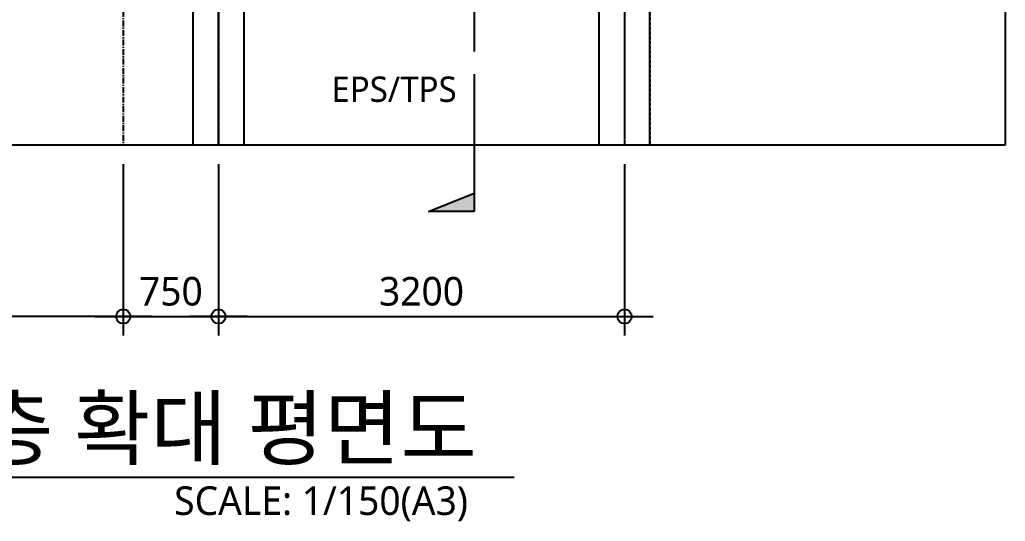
# Model space of a CAD drawing. Header units: millimetres. Extents: x -65167 to 413267, y -17142 to 66587.
# Drawn here: x 167254 to 175020, y 21294 to 25244 of the extents above; entities that cross this region are included whole.
import ezdxf
from ezdxf.enums import TextEntityAlignment as Align

# ---------------------------------------------------------------- set-up
doc = ezdxf.new("R2010")
doc.units = ezdxf.units.MM
doc.header["$LTSCALE"] = 75
doc.header["$MEASUREMENT"] = 0
doc.header["$PDSIZE"] = -10
doc.linetypes.add('-HID', pattern=[2.5, 1.5, -1])
doc.linetypes.add('CENTER', pattern=[2, 1.25, -0.25, 0.25, -0.25])
doc.layers.get('0').update_dxf_attribs({"linetype": 'CONTINUOUS'})
doc.layers.get('Defpoints').update_dxf_attribs({"color": 171, "linetype": 'CONTINUOUS'})
for name, color, linetype in [('AREA 99 - 건축면적', 60, 'CONTINUOUS'), ('CEN(ST)', 1, 'CENTER'), ('CON', 2, 'CONTINUOUS'), ('HID-CON', 251, '-HID'), ('NDIM', 7, 'CONTINUOUS'), ('SYM', 7, 'CONTINUOUS'), ('TEXT', 3, 'CONTINUOUS'), ('TEXT(MIN)', 7, 'CONTINUOUS')]:
    doc.layers.add(name, color=color, linetype=linetype)
doc.styles.add('CGS', font='cgse', dxfattribs={"bigfont": 'cgs'})
doc.styles.add('나눔바른고딕', font='NanumBarunGothic.ttf')
doc.dimstyles.new('NDIM 1200', dxfattribs={"dimscale": 75, "dimtxt": 3, "dimasz": 1, "dimexe": 2, "dimexo": 2, "dimgap": 1, "dimtad": 1, "dimdec": 0, "dimdsep": 46, "dimtxsty": 'CGS', "dimblk": 'DOT0', "dimcen": 1, "dimdle": 8, "dimclrd": 256, "dimclre": 256, "dimclrt": 256, "dimadec": 0, "dimazin": 0, "dimtfac": 1, "dimtdec": 0, "dimtix": 1, "dimtmove": 2, "dimatfit": 3, "dimldrblk": 'DOT0', "dimfxl": 1, "dimtolj": 1, "dimtzin": 0, "dimlwd": -1, "dimlwe": -1, "dimarcsym": 0})

# ---------------------------------------------------------------- blocks, each defined once
blk = doc.blocks.new('중층평면도')
at = {"layer": 'AREA 99 - 건축면적', "color": 150}
blk.add_lwpolyline([(80787.5, -19985.1), (80787.5, -14904.5), (77637.5, -14904.5), (77637.5, -8004.5), (72337.5, -8004.5), (72337.5, -14904.5), (70525, -14904.5), (70525, -18454.5), (76587.5, -18454.5), (76587.5, -19985.1)], dxfattribs=at)
at = {"layer": 'CEN(ST)', "ltscale": 0.1}
for p, q in [((80787.5, -19904.5), (80787.5, -6404.5)), ((83987.5, -6404.5), (83987.5, -19904.5))]:
    blk.add_line(p, q, dxfattribs=at)
at = {"layer": 'CEN(ST)', "ltscale": 0.5}
blk.add_lwpolyline([(80037.5, -6404.5), (80037.5, -19985.1)], dxfattribs=at)
at = {"layer": 'CEN(ST)', "ltscale": 0.1}
for points in [[(80787.5, -17904.5), (80787.5, -19985.1)], [(83987.5, -17904.5), (83987.5, -19985.1)]]:
    blk.add_lwpolyline(points, dxfattribs=at)
at = {"layer": 'CON', "ltscale": 1000}
blk.add_line((80587.5, -19985.1), (80587.5, -17684.5), dxfattribs=at)
at = {"layer": 'CON', "ltscale": 0.1}
blk.add_lwpolyline([(84187.5, -19985.1), (84187.5, -18304.5)], dxfattribs=at)
at = {"layer": 'CON', "ltscale": 1000}
for points in [[(80987.5, -18904.5), (80987.5, -19985.1)], [(83787.5, -19985.1), (83787.5, -18904.5)]]:
    blk.add_lwpolyline(points, dxfattribs=at)
at = {"layer": 'Defpoints', "ltscale": 10000}
blk.add_lwpolyline([(86987.5, -19985.1), (66787.5, -19985.1), (66787.5, -6404.5), (86987.5, -6404.5)], close=True, dxfattribs=at)
at = {"layer": 'HID-CON', "linetype": '-HID', "ltscale": 0.2}
blk.add_lwpolyline([(84187.5, -18904.5), (84187.5, -19985.1)], dxfattribs=at)
blk = doc.blocks.new('DOT0')
blk.add_line((-3, 0), (3, 0))
at = {"color": 6}
blk.add_circle((0, 0), 0.75, dxfattribs=at)
blk = doc.blocks.new('*D1032')
at = {"layer": 'Defpoints', "color": 0, "ltscale": 0.4, "transparency": 16777216}
for p in [(157070, 24257), (168070, 24257), (157070, 22907)]:
    blk.add_point(p, dxfattribs=at)
at = {"layer": 'NDIM', "ltscale": 0.4, "transparency": 16777216}
for p, q in [((157070, 24107), (157070, 22757)), ((168070, 24107), (168070, 22757)), ((167995, 22907), (157145, 22907))]:
    blk.add_line(p, q, dxfattribs=at)
at = {"layer": 'NDIM', "ltscale": 0.4, "transparency": 16777216, "xscale": 75, "yscale": 75, "zscale": 75, "rotation": 180}
blk.add_blockref('DOT0', (157070, 22907), dxfattribs=at)
at = {"layer": 'NDIM', "ltscale": 0.4, "transparency": 16777216, "xscale": 75, "yscale": 75, "zscale": 75}
blk.add_blockref('DOT0', (168070, 22907), dxfattribs=at)
at = {"layer": 'NDIM', "ltscale": 0.4, "transparency": 16777216, "insert": (162570, 23104.1), "char_height": 225, "attachment_point": 5, "style": '나눔바른고딕'}
blk.add_mtext('\\A1;11000', dxfattribs=at)
blk = doc.blocks.new('*D1033')
at = {"layer": 'Defpoints', "color": 0, "ltscale": 0.4, "transparency": 16777216}
for p in [(168070, 24257), (168820, 24257), (168820, 22907)]:
    blk.add_point(p, dxfattribs=at)
at = {"layer": 'NDIM', "ltscale": 0.4, "transparency": 16777216}
for p, q in [((168070, 24107), (168070, 22757)), ((168820, 24107), (168820, 22757)), ((168145, 22907), (168745, 22907))]:
    blk.add_line(p, q, dxfattribs=at)
at = {"layer": 'NDIM', "ltscale": 0.4, "transparency": 16777216, "xscale": 75, "yscale": 75, "zscale": 75, "rotation": 180}
blk.add_blockref('DOT0', (168070, 22907), dxfattribs=at)
at = {"layer": 'NDIM', "ltscale": 0.4, "transparency": 16777216, "xscale": 75, "yscale": 75, "zscale": 75}
blk.add_blockref('DOT0', (168820, 22907), dxfattribs=at)
at = {"layer": 'NDIM', "ltscale": 0.4, "transparency": 16777216, "insert": (168445, 23104.1), "char_height": 225, "attachment_point": 5, "style": '나눔바른고딕'}
blk.add_mtext('\\A1;750', dxfattribs=at)
blk = doc.blocks.new('*D1034')
at = {"layer": 'Defpoints', "color": 0, "ltscale": 0.4, "transparency": 16777216}
for p in [(168820, 24257), (172020, 24257), (172020, 22907)]:
    blk.add_point(p, dxfattribs=at)
at = {"layer": 'NDIM', "ltscale": 0.4, "transparency": 16777216}
for p, q in [((168820, 24107), (168820, 22757)), ((172020, 24107), (172020, 22757)), ((168895, 22907), (171945, 22907))]:
    blk.add_line(p, q, dxfattribs=at)
at = {"layer": 'NDIM', "ltscale": 0.4, "transparency": 16777216, "xscale": 75, "yscale": 75, "zscale": 75, "rotation": 180}
blk.add_blockref('DOT0', (168820, 22907), dxfattribs=at)
at = {"layer": 'NDIM', "ltscale": 0.4, "transparency": 16777216, "xscale": 75, "yscale": 75, "zscale": 75}
blk.add_blockref('DOT0', (172020, 22907), dxfattribs=at)
at = {"layer": 'NDIM', "ltscale": 0.4, "transparency": 16777216, "insert": (170420, 23104.3), "char_height": 225, "attachment_point": 5, "style": '나눔바른고딕'}
blk.add_mtext('\\A1;3200', dxfattribs=at)
blk = doc.blocks.new('A$C1AFB1B41')
at = {"layer": 'SYM'}
blk.add_hatch(color=256, dxfattribs=at).paths.add_polyline_path([(2000, 500), (1800, 0), (2000, 0)])
for p, q in [((2000, 500), (1800, 0)), ((2000, 0), (2000, 500)), ((0, 0), (250, 0)), ((500, 0), (2000, 0))]:
    blk.add_line(p, q, dxfattribs=at)

msp = doc.modelspace()

# ---------------------------------------------------------------- linework, layer by layer
at = {"layer": 'Defpoints'}
msp.add_line((170834.9, 30661.3), (170834.9, 25174.7), dxfattribs=at)
at = {"layer": 'SYM'}
msp.add_line((158945, 21642), (171148.8, 21642), dxfattribs=at)

# ---------------------------------------------------------------- block references
msp.add_blockref('중층평면도', (88032.5, 44242))
at = {"layer": 'SYM', "xscale": -0.7200000000000014, "yscale": 0.7200000000000014, "zscale": 0.7200000000000014, "rotation": 90}
msp.add_blockref('A$C1AFB1B41', (170834.9, 25174.7), dxfattribs=at)

# ---------------------------------------------------------------- texts
at = {"layer": 'TEXT', "style": '나눔바른고딕'}
msp.add_text('계단실A 지상1~5층 중층 확대 평면도', height=480, dxfattribs=at).set_placement((170856.2, 22027.4), align=Align.MIDDLE_RIGHT)
msp.add_text('SCALE: 1/150(A3)', height=225, dxfattribs=at).set_placement((170786.2, 21569.2), align=Align.TOP_RIGHT)
at = {"layer": 'TEXT(MIN)', "style": '나눔바른고딕'}
msp.add_text('EPS/TPS', height=200, dxfattribs=at).set_placement((170203.4, 24696.5), align=Align.MIDDLE_CENTER)

# ---------------------------------------------------------------- dimensions: what is measured, and where the dimension line sits
at = {"layer": 'NDIM', "ltscale": 0.4}
dim = msp.add_linear_dim(base=(157070, 22907), p1=(168070, 24257), p2=(157070, 24257), angle=180, dimstyle='NDIM 1200', override={"dimtxsty": '나눔바른고딕'}, dxfattribs=at)
dim.commit()
dim.dimension.update_dxf_attribs({"geometry": '*D1032', "text_midpoint": (162570, 23104.1)})
for base, p1, p2, picture, middle in [((168820, 22907), (168070, 24257), (168820, 24257), '*D1033', (168445, 23104.1)), ((172020, 22907), (168820, 24257), (172020, 24257), '*D1034', (170420, 23104.3))]:
    dim = msp.add_linear_dim(base=base, p1=p1, p2=p2, dimstyle='NDIM 1200', override={"dimtxsty": '나눔바른고딕'}, dxfattribs=at)
    dim.commit()
    dim.dimension.update_dxf_attribs({"geometry": picture, "text_midpoint": middle})

doc.saveas('drawing.dxf')
